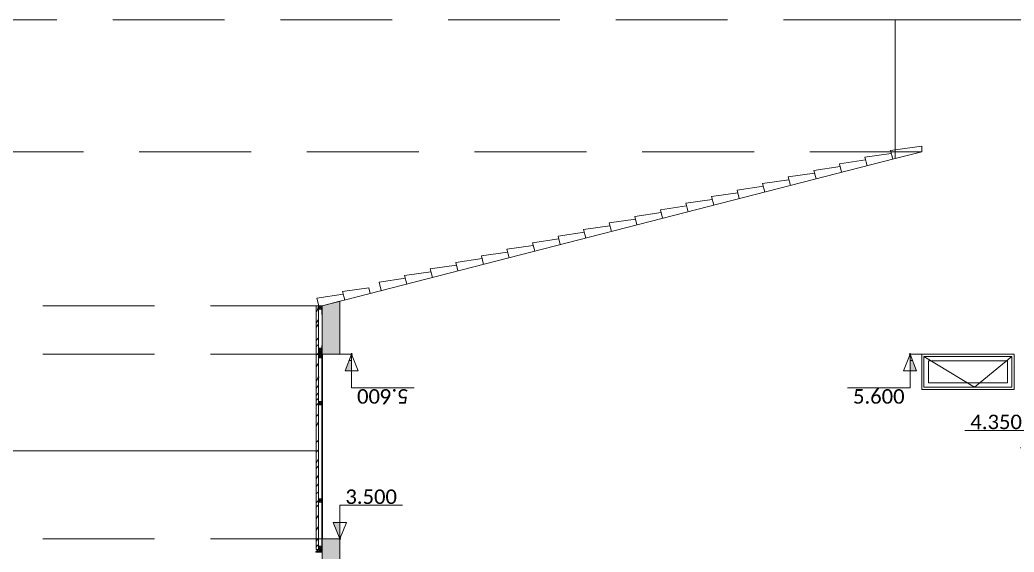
# Model space of a CAD drawing. Header units: metres. Extents: x -197 to 1099, y -24 to 14.
# Drawn here: x 217.61 to 228.9, y 3.35 to 9.4 of the extents above; entities that cross this region are included whole.
import ezdxf
from ezdxf.enums import TextEntityAlignment as Align

# ---------------------------------------------------------------- set-up
doc = ezdxf.new("R2010")
doc.units = ezdxf.units.M
doc.header["$LTSCALE"] = 0.001
doc.header["$PDMODE"] = 34
doc.header["$PDSIZE"] = 0.01
doc.linetypes.add('HIDDENX2', pattern=[19.05, 12.7, -6.35])
doc.layers.get('0').update_dxf_attribs({"lineweight": 13, "true_color": 0x000000})
for name, color, linetype, lineweight, true_color in [('Jach-Anotaciones-CalidaddeLínea  0.13', 7, 'Continuous', 13, 0x000000), ('Jach-Anotaciones-CalidaddeLínea 0.05', 7, 'Continuous', 5, 0x000000), ('Jach-Anotaciones-CalidaddeLínea 0.09', 7, 'Continuous', 9, 0x000000), ('Jach-Anotaciones-Hatch-Lum100%', 7, 'Continuous', 13, 0x000000), ('Jach-Anotaciones-Hatch-Lum30%', 7, 'Continuous', 13, 0xb3b3b3), ('Jach-Anotaciones-Hatch-Lum50%', 9, 'Continuous', 13, 0x808080), ('Jach-Anotaciones-LineasDetalle0.09mm', 7, 'Continuous', 15, 0x000000), ('JACH-Anotaciones-Textos-Lum75% @ 0.075', 7, 'Continuous', 13, 0x404040), ('JACH-Arq-Lineas-Proyeccion', 250, 'HIDDENX2', 13, 0x333333), ('JACH-Arq-Lineas-Proyeccion Niveles cortes', 9, 'HIDDENX2', 13, 0x808080)]:
    doc.layers.add(name, color=color, linetype=linetype, lineweight=lineweight, true_color=true_color)
doc.layers.add('PDF_Geometry', color=7, linetype='Continuous', true_color=0x4b4b4b)
doc.styles.add('02a-Calibri-JACH(1.8mm)', font='calibri.ttf', dxfattribs={"height": 2.2})
pattern_1 = [(0, (169.421, 45.032), (0, 6.985), [5.08, -1.905]), (90, (169.421, 45.032), (-6.985, 4e-16), [5.08, -1.905])]
pattern_2 = [(0, (-117.5066, -3.5), (0, 6.985), [5.08, -1.905]), (90, (-117.5066, -3.5), (-6.985, 4e-16), [5.08, -1.905])]

# ---------------------------------------------------------------- blocks, each defined once
blk = doc.blocks.new('*U554')
at = {"lineweight": 0, "ltscale": 100}
h = blk.add_hatch(dxfattribs=at)
h.set_pattern_fill('ANGLE', color=256)
h.set_pattern_definition(pattern_1)
h.paths.add_polyline_path([(0, 2.5), (0, 0), (1, 2.5)])
h = blk.add_hatch(color=256, dxfattribs=at)
h.dxf.hatch_style = 1
h.paths.add_polyline_path([(0, 2.5), (0, 0), (1, 2.5)])
for points in [[(0, 5.1), (-9.47, 5.1)], [(0, 5.1), (0, 1.25)]]:
    blk.add_lwpolyline(points, dxfattribs=at)
for points in [[(0, 0), (1, 2.5), (-1, 2.5)], [(0, 2.5), (0, 0), (1, 2.5)]]:
    blk.add_lwpolyline(points, close=True, dxfattribs=at)
blk.add_point((0, 0), dxfattribs=at)
at = {"lineweight": 0, "ltscale": 100, "style": '02a-Calibri-JACH(1.8mm)'}
blk.add_attdef('ALT', text='', height=2.2, dxfattribs=at).set_placement((-4.73, 6.4), align=Align.MIDDLE_CENTER)
blk = doc.blocks.new('*U538')
at = {"lineweight": 0, "ltscale": 100}
h = blk.add_hatch(dxfattribs=at)
h.set_pattern_fill('ANGLE', color=256)
h.set_pattern_definition(pattern_1)
h.paths.add_polyline_path([(0, 2.5), (0, 0), (1, 2.5)])
h = blk.add_hatch(color=256, dxfattribs=at)
h.dxf.hatch_style = 1
h.paths.add_polyline_path([(0, 2.5), (0, 0), (1, 2.5)])
for points in [[(0, 5.1), (-9.47, 5.1)], [(0, 5.1), (0, 1.25)]]:
    blk.add_lwpolyline(points, dxfattribs=at)
for points in [[(0, 0), (1, 2.5), (-1, 2.5)], [(0, 2.5), (0, 0), (1, 2.5)]]:
    blk.add_lwpolyline(points, close=True, dxfattribs=at)
blk.add_point((0, 0), dxfattribs=at)
at = {"lineweight": 0, "ltscale": 100, "style": '02a-Calibri-JACH(1.8mm)'}
blk.add_attdef('ALT', text='', height=2.2, dxfattribs=at).set_placement((-4.73, 6.4), align=Align.MIDDLE_CENTER)
blk = doc.blocks.new('*U555')
at = {"lineweight": 0, "ltscale": 100}
h = blk.add_hatch(dxfattribs=at)
h.set_pattern_fill('ANGLE', color=256)
h.set_pattern_definition(pattern_1)
h.paths.add_polyline_path([(0, 2.5), (0, 0), (1, 2.5)])
h = blk.add_hatch(color=256, dxfattribs=at)
h.dxf.hatch_style = 1
h.paths.add_polyline_path([(0, 2.5), (0, 0), (1, 2.5)])
for points in [[(0, 5.1), (-9.47, 5.1)], [(0, 5.1), (0, 1.25)]]:
    blk.add_lwpolyline(points, dxfattribs=at)
for points in [[(0, 0), (1, 2.5), (-1, 2.5)], [(0, 2.5), (0, 0), (1, 2.5)]]:
    blk.add_lwpolyline(points, close=True, dxfattribs=at)
blk.add_point((0, 0), dxfattribs=at)
at = {"lineweight": 0, "ltscale": 100, "style": '02a-Calibri-JACH(1.8mm)'}
blk.add_attdef('ALT', text='', height=2.2, dxfattribs=at).set_placement((-4.73, 6.4), align=Align.MIDDLE_CENTER)
blk = doc.blocks.new('A$C18821975')
at = {"layer": 'Jach-Anotaciones-Hatch-Lum30%', "ltscale": 100}
h = blk.add_hatch(dxfattribs=at)
h.set_pattern_fill('ANGLE', color=256)
h.set_pattern_definition(pattern_2)
h.paths.add_polyline_path([(-0.242, 2.613), (-0.207, 2.613), (-0.207, 2.648), (-0.242, 2.648)], flags=16)
h.paths.add_polyline_path([(-0.244, 2.612), (-0.206, 2.612), (-0.206, 2.65), (-0.244, 2.65)])
h = blk.add_hatch(color=256, dxfattribs=at)
h.dxf.hatch_style = 1
h.paths.add_polyline_path([(-0.244, 2.612), (-0.206, 2.612), (-0.206, 2.65), (-0.244, 2.65)])
h.paths.add_polyline_path([(-0.242, 2.613), (-0.207, 2.613), (-0.207, 2.648), (-0.242, 2.648)], flags=16)
h = blk.add_hatch(dxfattribs=at)
h.set_pattern_fill('ANGLE', color=256)
h.set_pattern_definition(pattern_2)
h.paths.add_polyline_path([(-0.242, 2.133), (-0.207, 2.133), (-0.207, 2.168), (-0.242, 2.168)], flags=16)
h.paths.add_polyline_path([(-0.244, 2.132), (-0.206, 2.132), (-0.206, 2.17), (-0.244, 2.17)])
h = blk.add_hatch(color=256, dxfattribs=at)
h.dxf.hatch_style = 1
h.paths.add_polyline_path([(-0.242, 2.133), (-0.207, 2.133), (-0.207, 2.168), (-0.242, 2.168)], flags=16)
h.paths.add_polyline_path([(-0.244, 2.132), (-0.206, 2.132), (-0.206, 2.17), (-0.244, 2.17)])
h = blk.add_hatch(dxfattribs=at)
h.set_pattern_fill('ANGLE', color=256)
h.set_pattern_definition(pattern_2)
h.paths.add_polyline_path([(-0.235, 2.101), (-0.243, 2.101), (-0.243, 2.131), (-0.207, 2.131), (-0.207, 2.101), (-0.215, 2.101), (-0.215, 2.107), (-0.216, 2.107), (-0.216, 2.1), (-0.206, 2.1), (-0.206, 2.132), (-0.244, 2.132), (-0.244, 2.1), (-0.234, 2.1), (-0.234, 2.107), (-0.235, 2.107)])
h = blk.add_hatch(color=256, dxfattribs=at)
h.dxf.hatch_style = 1
h.paths.add_polyline_path([(-0.235, 2.101), (-0.243, 2.101), (-0.243, 2.131), (-0.207, 2.131), (-0.207, 2.101), (-0.215, 2.101), (-0.215, 2.107), (-0.216, 2.107), (-0.216, 2.1), (-0.206, 2.1), (-0.206, 2.132), (-0.244, 2.132), (-0.244, 2.1), (-0.234, 2.1), (-0.234, 2.107), (-0.235, 2.107)])
h = blk.add_hatch(dxfattribs=at)
h.set_pattern_fill('ANGLE', color=256)
h.set_pattern_definition(pattern_2)
h.paths.add_polyline_path([(-0.242, 2.059), (-0.207, 2.059), (-0.207, 2.094), (-0.242, 2.094)], flags=16)
h.paths.add_polyline_path([(-0.244, 2.057), (-0.206, 2.057), (-0.206, 2.095), (-0.244, 2.095)])
h = blk.add_hatch(color=256, dxfattribs=at)
h.dxf.hatch_style = 1
h.paths.add_polyline_path([(-0.242, 2.059), (-0.207, 2.059), (-0.207, 2.094), (-0.242, 2.094)], flags=16)
h.paths.add_polyline_path([(-0.244, 2.057), (-0.206, 2.057), (-0.206, 2.095), (-0.244, 2.095)], flags=17)
h = blk.add_hatch(dxfattribs=at)
h.set_pattern_fill('ANGLE', color=256)
h.set_pattern_definition(pattern_2)
h.paths.add_polyline_path([(-0.242, 1.527), (-0.207, 1.527), (-0.207, 1.562), (-0.242, 1.562)], flags=16)
h.paths.add_polyline_path([(-0.244, 1.526), (-0.206, 1.526), (-0.206, 1.564), (-0.244, 1.564)])
h = blk.add_hatch(color=256, dxfattribs=at)
h.dxf.hatch_style = 1
h.paths.add_polyline_path([(-0.242, 1.527), (-0.207, 1.527), (-0.207, 1.562), (-0.242, 1.562)], flags=16)
h.paths.add_polyline_path([(-0.244, 1.526), (-0.206, 1.526), (-0.206, 1.564), (-0.244, 1.564)])
h = blk.add_hatch(dxfattribs=at)
h.set_pattern_fill('ANGLE', color=256)
h.set_pattern_definition(pattern_2)
h.paths.add_polyline_path([(-0.242, 0.417), (-0.207, 0.417), (-0.207, 0.452), (-0.242, 0.452)], flags=16)
h.paths.add_polyline_path([(-0.244, 0.416), (-0.206, 0.416), (-0.206, 0.454), (-0.244, 0.454)])
h = blk.add_hatch(color=256, dxfattribs=at)
h.dxf.hatch_style = 1
h.paths.add_polyline_path([(-0.242, 0.417), (-0.207, 0.417), (-0.207, 0.452), (-0.242, 0.452)], flags=16)
h.paths.add_polyline_path([(-0.244, 0.416), (-0.206, 0.416), (-0.206, 0.454), (-0.244, 0.454)])
h = blk.add_hatch(dxfattribs=at)
h.set_pattern_fill('ANGLE', color=256)
h.set_pattern_definition(pattern_2)
h.paths.add_polyline_path([(-0.244, -0.12), (-0.206, -0.12), (-0.206, -0.082), (-0.244, -0.082)])
h.paths.add_polyline_path([(-0.242, -0.119), (-0.207, -0.119), (-0.207, -0.084), (-0.242, -0.084)], flags=16)
h = blk.add_hatch(color=256, dxfattribs=at)
h.dxf.hatch_style = 1
h.paths.add_polyline_path([(-0.242, -0.119), (-0.207, -0.119), (-0.207, -0.084), (-0.242, -0.084)], flags=16)
h.paths.add_polyline_path([(-0.244, -0.12), (-0.206, -0.12), (-0.206, -0.082), (-0.244, -0.082)])
h = blk.add_hatch(dxfattribs=at)
h.set_pattern_fill('ANGLE', color=256)
h.set_pattern_definition([(0, (-117.511, -3.5), (0, 6.985), [5.08, -1.905]), (90, (-117.511, -3.5), (-6.985, 4e-16), [5.08, -1.905])])
h.paths.add_polyline_path([(-0.256, -0.144), (-0.264, -0.144), (-0.264, -0.131), (-0.264, -0.131), (-0.264, -0.132), (-0.263, -0.132), (-0.263, -0.143), (-0.256, -0.143), (-0.25, -0.143), (-0.25, -0.132), (-0.249, -0.132), (-0.249, -0.131), (-0.248, -0.131), (-0.248, -0.144)])
h = blk.add_hatch(color=256, dxfattribs=at)
h.dxf.hatch_style = 1
h.paths.add_polyline_path([(-0.256, -0.144), (-0.264, -0.144), (-0.264, -0.131), (-0.264, -0.131), (-0.264, -0.132), (-0.263, -0.132), (-0.263, -0.143), (-0.256, -0.143), (-0.25, -0.143), (-0.25, -0.132), (-0.249, -0.132), (-0.249, -0.131), (-0.248, -0.131), (-0.248, -0.144)])
h = blk.add_hatch(dxfattribs=at)
h.set_pattern_fill('ANGLE', color=256)
h.set_pattern_definition(pattern_2)
h.paths.add_polyline_path([(-0.233, -0.13), (-0.233, -0.143), (-0.215, -0.143), (-0.215, -0.13), (-0.214, -0.13), (-0.214, -0.144), (-0.235, -0.144), (-0.235, -0.13)])
h = blk.add_hatch(color=256, dxfattribs=at)
h.dxf.hatch_style = 1
h.paths.add_polyline_path([(-0.233, -0.13), (-0.233, -0.143), (-0.215, -0.143), (-0.215, -0.13), (-0.214, -0.13), (-0.214, -0.144), (-0.235, -0.144), (-0.235, -0.13)])
at = {"layer": 'Jach-Anotaciones-Hatch-Lum50%', "ltscale": 100}
h = blk.add_hatch(dxfattribs=at)
h.set_pattern_fill('WOOD_01', color=256, scale=0.8, angle=60, pattern_type=2)
h.set_pattern_definition([(60, (-66.0531, -2.6961), (-0.69282, 0.4), [0.16, -0.64]), (68.9726, (-65.674952, -2.90517), (1.707181334, 4.55692101), [0.153883, -15.234423]), (65.7105, (-65.72052, -2.8881), (2.90718979, 6.63537723), [0.160798, -7.879101]), (44.5779, (-65.928367, -2.768098), (6.478452005, 6.421028285), [0.2406656, -23.8259016]), (53.6599, (-66.149, -2.62224), (0.39999871, 0.69282136), [0.144886, -7.099421]), (45.0686, (-65.74209, -2.829457), (2.29281919, 2.37128194), [0.124194, -12.295146]), (48.6901, (-66.28393, -2.83994), (0.39999986, 0.69282067), [0.326338, -3.752878]), (65.7105, (-65.6126, -2.94117), (2.90718979, 6.63537723), [0.080399, -7.9595]), (60, (-65.9076, -2.7801), (-0.69282, 0.4), [0.08, -0.72]), (60, (-66.0707, -2.8707), (-0.69282, 0.4), [0.24, -0.56]), (71.3099, (-66.09464, -2.6721), (0.90718136, 3.1712801), [0.081584, -3.997631]), (62.7263, (-65.8783, -2.88938), (7.307182554, 14.256405072), [0.1681904, -16.6508464]), (52.4054, (-65.837516, -2.86674), (3.89281589, 5.142565012), [0.121062, -11.985134]), (60, (-65.59424, -3.0534), (-0.69282, 0.4), [0.16, -0.64]), (58.8309, (-65.599603, -3.142662), (0.399999541, 0.692820757), [0.3920816, -38.81608]), (60, (-66.1192, -2.8427), (-0.69282, 0.4), [0.08, -0.72]), (60, (-66.13464, -2.7414), (-0.69282, 0.4), [0.08, -0.72]), (60, (-66.377, -3.01715), (-0.69282, 0.4), [0.12, -0.68]), (50.5377, (-66.30364, -2.81009), (0.39999976, 0.69282053), [0.24331, -4.622899]), (60, (-66.4316, -3.0318), (-0.69282, 0.4), [0.16, -0.64]), (60, (-65.8521, -3.468), (-0.69282, 0.4), [0.088, -0.712]), (60, (-65.68274, -3.0947), (-0.69282, 0.4), [0.08, -0.72]), (60, (-65.9075, -3.436), (-0.69282, 0.4), [0.168, -0.632]), (65.4403, (-65.745096, -3.05866), (3.307183171, 7.328200937), [0.16876, -16.7072576]), (60, (-65.7965, -3.0197), (-0.69282, 0.4), [0.152, -0.648]), (60, (-66.0184, -3.372), (-0.69282, 0.4), [0.088, -0.712]), (58.8309, (-66.081229, -3.224862), (0.399999541, 0.692820757), [0.3920816, -38.81608]), (60, (-66.1076, -3.1265), (-0.69282, 0.4), [0.08, -0.72]), (60, (-66.1684, -3.1838), (-0.69282, 0.4), [0.08, -0.72]), (60, (-66.0084, -2.9067), (-0.69282, 0.4), [0.16, -0.64]), (60, (-66.1022, -3.0372), (-0.69282, 0.4), [0.08, -0.72]), (60, (-66.2654, -3.1278), (-0.69282, 0.4), [0.16, -0.64]), (79.6538, (-65.86638, -3.10873), (1.628722567, 9.22102156), [0.118929, -11.773925]), (71.3099, (-66.12837, -3.1145), (0.90718136, 3.1712801), [0.081584, -3.997631]), (71.3099, (-65.93373, -2.85738), (0.90718136, 3.1712801), [0.081584, -3.997631]), (65.7105, (-66.317, -2.913226), (2.90718979, 6.63537723), [0.080399, -7.9595]), (49.6952, (-66.489496, -3.1), (3.09281664, 3.75692404), [0.089442, -8.854828]), (48.6901, (-65.8081, -3.39179), (0.39999986, 0.69282067), [0.081584, -3.997631]), (150, (-65.75424, -3.3305), (-0.4, -0.69282), [0, -0.8]), (46.6076, (-66.226224, -3.252), (9.571260274, 10.177957834), [0.172696, -17.096923]), (71.3099, (-66.07922, -2.77338), (0.90718136, 3.1712801), [0.081584, -3.997631]), (70.3048, (-65.64274, -3.02538), (1.30718233, 3.864099886), [0.089442, -8.854828]), (48.6901, (-66.06758, -3.05723), (0.39999986, 0.69282067), [0.081584, -3.997631]), (48.6901, (-66.06222, -2.96794), (0.39999986, 0.69282067), [0.081584, -3.997631]), (41.5651, (-66.15694, -3.292), (0.3999991, 0.6928206), [0.101193, -2.428629]), (45.9638, (-66.3485, -3.07979), (0.399999, 0.69282055), [0.329849, -2.968635]), (43.3008, (-66.317, -2.913226), (4.18563629, 4.04974474), [0.250567, -8.101676]), (60, (-66.3516, -2.8932), (-0.69282, 0.4), [0.096, -0.704]), (45.9638, (-65.82353, -3.2905), (0.399999, 0.69282055), [0.329849, -2.968635]), (45.9638, (-65.91202, -3.33179), (0.399999, 0.69282055), [0.329849, -2.968635]), (45.9638, (-65.97438, -3.29579), (0.399999, 0.69282055), [0.329849, -2.968635]), (49.6952, (-66.32322, -3.196), (3.09281664, 3.75692404), [0.089442, -8.854828]), (45.9638, (-66.18536, -2.98923), (0.399999, 0.69282055), [0.164924, -3.13356]), (49.6952, (-66.101516, -3.324), (3.09281664, 3.75692404), [0.089442, -8.854828]), (57.6141, (-65.84502, -2.991733), (0.399999129, 0.692820776), [0.1921664, -19.024492]), (49.6952, (-66.01373, -2.995944), (3.09281664, 3.75692404), [0.089442, -8.854828]), (72.5288, (-65.95587, -2.92773), (0.90718035, 3.17128135), [0.073756, -7.301879]), (49.5626, (-66.066875, -3.344), (5.785630365, 6.821029196), [0.309115, -30.602364]), (51.8699, (-65.86638, -3.10873), (0.39999995, 0.69281985), [0.113137, -5.543717]), (64.7636, (-66.04366, -3.25579), (3.70718558, 8.0210201), [0.192666, -9.44061]), (60, (-65.9615, -3.0815), (-0.69282, 0.4), [0.248, -0.552]), (44.7449, (-66.413285, -3.144), (2.292819045, 2.371281764), [0.091214, -9.030189]), (50.5377, (-65.75424, -3.33051), (0.39999976, 0.69282053), [0.24331, -4.622899]), (40.0169, (-65.98374, -3.392), (1.89281981, 1.67846116), [0.093638, -9.270122]), (60, (-66.0685, -2.5948), (-0.69282, 0.4), [0.04, -0.76]), (60, (-65.76366, -2.7708), (-0.69282, 0.4), [0.08, -0.72]), (71.3099, (-65.51424, -2.91482), (0.90718136, 3.1712801), [0.081584, -3.997631]), (60, (-65.5795, -2.8679), (-0.69282, 0.4), [0.144, -0.656]), (43.3008, (-65.95072, -2.662816), (4.18563629, 4.04974474), [0.083522, -8.268721]), (48.0207, (-65.80123, -2.739887), (10.372041651, 11.563146785), [0.1472056, -26.840515]), (150, (-65.51424, -2.9148), (-0.4, -0.69282), [0, -0.8]), (60, (-65.4881, -2.8375), (-0.69282, 0.4), [0.072, -0.728]), (60, (-65.6197, -2.7615), (-0.69282, 0.4), [0.072, -0.728]), (60, (-65.6544, -2.7415), (-0.69282, 0.4), [0.072, -0.728]), (36.0376, (-65.88994, -2.60553), (4.87845173, 3.64974762), [0.078791, -7.80029]), (48.5163, (-65.973075, -2.557534), (2.6929280298, 3.0640394157), [0.0734704, -52.17242]), (41.5651, (-65.72366, -2.70153), (0.3999991, 0.6928206), [0.075894, -2.453926]), (47.4712, (-66.06314, -2.50553), (2.69282018, 3.064102), [0.073756, -7.301879])])
h.paths.add_polyline_path([(-0.244, 2.1), (-0.269, 2.1), (-0.269, 2.65), (-0.244, 2.65)])
h = blk.add_hatch(dxfattribs=at)
h.set_pattern_fill('ANGLE', color=256)
h.set_pattern_definition(pattern_2)
h.paths.add_polyline_path([(-0.206, 2.65), (-0.2, 2.65), (-0.2, 2.55), (-0.206, 2.55)])
h = blk.add_hatch(color=256, dxfattribs=at)
h.dxf.hatch_style = 1
h.paths.add_polyline_path([(-0.206, 2.65), (-0.2, 2.65), (-0.2, 2.55), (-0.206, 2.55)])
h = blk.add_hatch(dxfattribs=at)
h.set_pattern_fill('ANGLE', color=256)
h.set_pattern_definition(pattern_2)
h.paths.add_polyline_path([(-0.206, 2.2), (-0.2, 2.2), (-0.2, 2.1), (-0.206, 2.1)])
h = blk.add_hatch(color=256, dxfattribs=at)
h.dxf.hatch_style = 1
h.paths.add_polyline_path([(-0.206, 2.2), (-0.2, 2.2), (-0.2, 2.1), (-0.206, 2.1)])
h = blk.add_hatch(dxfattribs=at)
h.set_pattern_fill('WOOD_01', color=256, scale=0.8, angle=60, pattern_type=2)
h.set_pattern_definition([(60, (-66.0531, -2.6961), (-0.69282, 0.4), [0.16, -0.64]), (68.9726, (-65.674952, -2.90517), (1.707181334, 4.55692101), [0.153883, -15.234423]), (65.7105, (-65.72052, -2.8881), (2.90718979, 6.63537723), [0.160798, -7.879101]), (44.5779, (-65.928367, -2.768098), (6.478452005, 6.421028285), [0.2406656, -23.8259016]), (53.6599, (-66.149, -2.62224), (0.39999871, 0.69282136), [0.144886, -7.099421]), (45.0686, (-65.74209, -2.829457), (2.29281919, 2.37128194), [0.124194, -12.295146]), (48.6901, (-66.28393, -2.83994), (0.39999986, 0.69282067), [0.326338, -3.752878]), (65.7105, (-65.6126, -2.94117), (2.90718979, 6.63537723), [0.080399, -7.9595]), (60, (-65.9076, -2.7801), (-0.69282, 0.4), [0.08, -0.72]), (60, (-66.0707, -2.8707), (-0.69282, 0.4), [0.24, -0.56]), (71.3099, (-66.09464, -2.6721), (0.90718136, 3.1712801), [0.081584, -3.997631]), (62.7263, (-65.8783, -2.88938), (7.307182554, 14.256405072), [0.1681904, -16.6508464]), (52.4054, (-65.837516, -2.86674), (3.89281589, 5.142565012), [0.121062, -11.985134]), (60, (-65.59424, -3.0534), (-0.69282, 0.4), [0.16, -0.64]), (58.8309, (-65.599603, -3.142662), (0.399999541, 0.692820757), [0.3920816, -38.81608]), (60, (-66.1192, -2.8427), (-0.69282, 0.4), [0.08, -0.72]), (60, (-66.13464, -2.7414), (-0.69282, 0.4), [0.08, -0.72]), (60, (-66.377, -3.01715), (-0.69282, 0.4), [0.12, -0.68]), (50.5377, (-66.30364, -2.81009), (0.39999976, 0.69282053), [0.24331, -4.622899]), (60, (-66.4316, -3.0318), (-0.69282, 0.4), [0.16, -0.64]), (60, (-65.8521, -3.468), (-0.69282, 0.4), [0.088, -0.712]), (60, (-65.68274, -3.0947), (-0.69282, 0.4), [0.08, -0.72]), (60, (-65.9075, -3.436), (-0.69282, 0.4), [0.168, -0.632]), (65.4403, (-65.745096, -3.05866), (3.307183171, 7.328200937), [0.16876, -16.7072576]), (60, (-65.7965, -3.0197), (-0.69282, 0.4), [0.152, -0.648]), (60, (-66.0184, -3.372), (-0.69282, 0.4), [0.088, -0.712]), (58.8309, (-66.081229, -3.224862), (0.399999541, 0.692820757), [0.3920816, -38.81608]), (60, (-66.1076, -3.1265), (-0.69282, 0.4), [0.08, -0.72]), (60, (-66.1684, -3.1838), (-0.69282, 0.4), [0.08, -0.72]), (60, (-66.0084, -2.9067), (-0.69282, 0.4), [0.16, -0.64]), (60, (-66.1022, -3.0372), (-0.69282, 0.4), [0.08, -0.72]), (60, (-66.2654, -3.1278), (-0.69282, 0.4), [0.16, -0.64]), (79.6538, (-65.86638, -3.10873), (1.628722567, 9.22102156), [0.118929, -11.773925]), (71.3099, (-66.12837, -3.1145), (0.90718136, 3.1712801), [0.081584, -3.997631]), (71.3099, (-65.93373, -2.85738), (0.90718136, 3.1712801), [0.081584, -3.997631]), (65.7105, (-66.317, -2.913226), (2.90718979, 6.63537723), [0.080399, -7.9595]), (49.6952, (-66.489496, -3.1), (3.09281664, 3.75692404), [0.089442, -8.854828]), (48.6901, (-65.8081, -3.39179), (0.39999986, 0.69282067), [0.081584, -3.997631]), (150, (-65.75424, -3.3305), (-0.4, -0.69282), [0, -0.8]), (46.6076, (-66.226224, -3.252), (9.571260274, 10.177957834), [0.172696, -17.096923]), (71.3099, (-66.07922, -2.77338), (0.90718136, 3.1712801), [0.081584, -3.997631]), (70.3048, (-65.64274, -3.02538), (1.30718233, 3.864099886), [0.089442, -8.854828]), (48.6901, (-66.06758, -3.05723), (0.39999986, 0.69282067), [0.081584, -3.997631]), (48.6901, (-66.06222, -2.96794), (0.39999986, 0.69282067), [0.081584, -3.997631]), (41.5651, (-66.15694, -3.292), (0.3999991, 0.6928206), [0.101193, -2.428629]), (45.9638, (-66.3485, -3.07979), (0.399999, 0.69282055), [0.329849, -2.968635]), (43.3008, (-66.317, -2.913226), (4.18563629, 4.04974474), [0.250567, -8.101676]), (60, (-66.3516, -2.8932), (-0.69282, 0.4), [0.096, -0.704]), (45.9638, (-65.82353, -3.2905), (0.399999, 0.69282055), [0.329849, -2.968635]), (45.9638, (-65.91202, -3.33179), (0.399999, 0.69282055), [0.329849, -2.968635]), (45.9638, (-65.97438, -3.29579), (0.399999, 0.69282055), [0.329849, -2.968635]), (49.6952, (-66.32322, -3.196), (3.09281664, 3.75692404), [0.089442, -8.854828]), (45.9638, (-66.18536, -2.98923), (0.399999, 0.69282055), [0.164924, -3.13356]), (49.6952, (-66.101516, -3.324), (3.09281664, 3.75692404), [0.089442, -8.854828]), (57.6141, (-65.84502, -2.991733), (0.399999129, 0.692820776), [0.1921664, -19.024492]), (49.6952, (-66.01373, -2.995944), (3.09281664, 3.75692404), [0.089442, -8.854828]), (72.5288, (-65.95587, -2.92773), (0.90718035, 3.17128135), [0.073756, -7.301879]), (49.5626, (-66.066875, -3.344), (5.785630365, 6.821029196), [0.309115, -30.602364]), (51.8699, (-65.86638, -3.10873), (0.39999995, 0.69281985), [0.113137, -5.543717]), (64.7636, (-66.04366, -3.25579), (3.70718558, 8.0210201), [0.192666, -9.44061]), (60, (-65.9615, -3.0815), (-0.69282, 0.4), [0.248, -0.552]), (44.7449, (-66.413285, -3.144), (2.292819045, 2.371281764), [0.091214, -9.030189]), (50.5377, (-65.75424, -3.33051), (0.39999976, 0.69282053), [0.24331, -4.622899]), (40.0169, (-65.98374, -3.392), (1.89281981, 1.67846116), [0.093638, -9.270122]), (60, (-66.0685, -2.5948), (-0.69282, 0.4), [0.04, -0.76]), (60, (-65.76366, -2.7708), (-0.69282, 0.4), [0.08, -0.72]), (71.3099, (-65.51424, -2.91482), (0.90718136, 3.1712801), [0.081584, -3.997631]), (60, (-65.5795, -2.8679), (-0.69282, 0.4), [0.144, -0.656]), (43.3008, (-65.95072, -2.662816), (4.18563629, 4.04974474), [0.083522, -8.268721]), (48.0207, (-65.80123, -2.739887), (10.372041651, 11.563146785), [0.1472056, -26.840515]), (150, (-65.51424, -2.9148), (-0.4, -0.69282), [0, -0.8]), (60, (-65.4881, -2.8375), (-0.69282, 0.4), [0.072, -0.728]), (60, (-65.6197, -2.7615), (-0.69282, 0.4), [0.072, -0.728]), (60, (-65.6544, -2.7415), (-0.69282, 0.4), [0.072, -0.728]), (36.0376, (-65.88994, -2.60553), (4.87845173, 3.64974762), [0.078791, -7.80029]), (48.5163, (-65.973075, -2.557534), (2.6929280298, 3.0640394157), [0.0734704, -52.17242]), (41.5651, (-65.72366, -2.70153), (0.3999991, 0.6928206), [0.075894, -2.453926]), (47.4712, (-66.06314, -2.50553), (2.69282018, 3.064102), [0.073756, -7.301879])])
h.paths.add_polyline_path([(-0.269, -0.1), (-0.244, -0.1), (-0.244, 2.095), (-0.269, 2.095)])
h = blk.add_hatch(dxfattribs=at)
h.set_pattern_fill('ANGLE', color=256)
h.set_pattern_definition(pattern_2)
h.paths.add_polyline_path([(-0.275, -0.15), (-0.2, -0.15), (-0.2, -0.075), (-0.206, -0.075), (-0.206, -0.144), (-0.275, -0.144)])
h = blk.add_hatch(color=256, dxfattribs=at)
h.dxf.hatch_style = 1
h.paths.add_polyline_path([(-0.275, -0.15), (-0.2, -0.15), (-0.2, -0.075), (-0.206, -0.075), (-0.206, -0.144), (-0.275, -0.144)])
at = {"layer": 'Jach-Anotaciones-CalidaddeLínea  0.13', "ltscale": 100}
for points in [[(-0.269, 2.1), (-0.244, 2.1), (-0.244, 2.65), (-0.269, 2.65)], [(-0.244, -0.12), (-0.269, -0.12), (-0.269, 2.095), (-0.244, 2.095)], [(-0.235, 2.101), (-0.243, 2.101), (-0.243, 2.131), (-0.207, 2.131), (-0.207, 2.101), (-0.215, 2.101), (-0.215, 2.107), (-0.216, 2.107), (-0.216, 2.1), (-0.206, 2.1), (-0.206, 2.132), (-0.244, 2.132), (-0.244, 2.1), (-0.234, 2.1), (-0.234, 2.107), (-0.235, 2.107)], [(-0.244, 2.095), (-0.206, 2.095), (-0.206, -0.082), (-0.244, -0.082)], [(-0.214, 2.117), (-0.214, 2.12), (-0.236, 2.12), (-0.236, 2.11), (-0.214, 2.11)], [(-0.23, 2.12), (-0.22, 2.12), (-0.22, 2.124), (-0.23, 2.124)], [(-0.23, 2.124), (-0.227, 2.124), (-0.227, 2.12), (-0.23, 2.12)], [(-0.22, 2.124), (-0.223, 2.124), (-0.223, 2.12), (-0.22, 2.12)], [(-0.275, -0.15), (-0.2, -0.15), (-0.2, -0.075), (-0.206, -0.075), (-0.206, -0.144), (-0.275, -0.144)], [(-0.232, -0.141), (-0.217, -0.141), (-0.217, -0.135), (-0.232, -0.135)]]:
    blk.add_lwpolyline(points, close=True, dxfattribs=at)
for points in [[(-0.239, 2.101), (-0.238, 2.101, 0.414214), (-0.236, 2.103), (-0.236, 2.12, 0.414214), (-0.238, 2.121), (-0.239, 2.121, 0.414214), (-0.241, 2.12), (-0.241, 2.103, 0.414214)], [(-0.211, 2.101), (-0.212, 2.101, -0.414214), (-0.214, 2.103), (-0.214, 2.12, -0.414214), (-0.212, 2.121), (-0.211, 2.121, -0.414214), (-0.209, 2.12), (-0.209, 2.103, -0.414214)]]:
    blk.add_lwpolyline(points, format="xyb", close=True, dxfattribs=at)
for points in [[(-0.228, 2.095), (-0.228, 2.11), (-0.222, 2.11), (-0.222, 2.095)], [(-0.233, -0.13), (-0.235, -0.13), (-0.235, -0.144), (-0.214, -0.144), (-0.214, -0.13), (-0.215, -0.13)], [(-0.233, -0.13), (-0.233, -0.143), (-0.215, -0.143), (-0.215, -0.13)], [(-0.228, -0.12), (-0.228, -0.135), (-0.222, -0.135), (-0.222, -0.12)]]:
    blk.add_lwpolyline(points, dxfattribs=at)
at = {"layer": 'Jach-Anotaciones-CalidaddeLínea 0.05', "ltscale": 100}
for points in [[(-0.256, -0.144), (-0.264, -0.144), (-0.264, -0.131), (-0.264, -0.131), (-0.264, -0.132), (-0.263, -0.132), (-0.263, -0.143), (-0.256, -0.143), (-0.25, -0.143), (-0.25, -0.132), (-0.249, -0.132), (-0.249, -0.131), (-0.248, -0.131), (-0.248, -0.144)], [(-0.263, -0.132), (-0.263, -0.135), (-0.262, -0.135), (-0.262, -0.132), (-0.251, -0.132), (-0.251, -0.135), (-0.25, -0.135), (-0.25, -0.132), (-0.249, -0.132), (-0.249, -0.131), (-0.263, -0.131), (-0.263, -0.132)], [(-0.26, -0.143), (-0.252, -0.143), (-0.252, -0.142), (-0.26, -0.142)], [(-0.258, -0.142), (-0.254, -0.142), (-0.254, -0.141), (-0.258, -0.141)]]:
    blk.add_lwpolyline(points, close=True, dxfattribs=at)
at = {"layer": 'Jach-Anotaciones-CalidaddeLínea 0.09', "ltscale": 100}
for points in [[(-0.206, 2.65), (-0.2, 2.65), (-0.2, 2.55), (-0.206, 2.55)], [(-0.206, 2.2), (-0.2, 2.2), (-0.2, 2.1), (-0.206, 2.1)]]:
    blk.add_lwpolyline(points, close=True, dxfattribs=at)
at = {"layer": 'Jach-Anotaciones-LineasDetalle0.09mm', "ltscale": 100}
for points in [[(-0.244, 2.612), (-0.206, 2.612), (-0.206, 2.65), (-0.244, 2.65)], [(-0.242, 2.613), (-0.207, 2.613), (-0.207, 2.648), (-0.242, 2.648)], [(-0.244, 2.132), (-0.206, 2.132), (-0.206, 2.17), (-0.244, 2.17)], [(-0.242, 2.133), (-0.207, 2.133), (-0.207, 2.168), (-0.242, 2.168)], [(-0.244, 2.057), (-0.206, 2.057), (-0.206, 2.095), (-0.244, 2.095)], [(-0.242, 2.059), (-0.207, 2.059), (-0.207, 2.094), (-0.242, 2.094)], [(-0.244, 1.526), (-0.206, 1.526), (-0.206, 1.564), (-0.244, 1.564)], [(-0.242, 1.527), (-0.207, 1.527), (-0.207, 1.562), (-0.242, 1.562)], [(-0.244, 0.416), (-0.206, 0.416), (-0.206, 0.454), (-0.244, 0.454)], [(-0.242, 0.417), (-0.207, 0.417), (-0.207, 0.452), (-0.242, 0.452)], [(-0.244, -0.12), (-0.206, -0.12), (-0.206, -0.082), (-0.244, -0.082)], [(-0.242, -0.119), (-0.207, -0.119), (-0.207, -0.084), (-0.242, -0.084)]]:
    blk.add_lwpolyline(points, close=True, dxfattribs=at)
for points in [[(-0.242, 2.648), (-0.207, 2.613)], [(-0.207, 2.648), (-0.242, 2.613)], [(-0.242, 2.168), (-0.207, 2.133)], [(-0.207, 2.168), (-0.242, 2.133)], [(-0.242, 2.094), (-0.207, 2.059)], [(-0.207, 2.094), (-0.242, 2.059)], [(-0.242, 1.562), (-0.207, 1.527)], [(-0.207, 1.562), (-0.242, 1.527)], [(-0.242, 0.452), (-0.207, 0.417)], [(-0.207, 0.452), (-0.242, 0.417)], [(-0.242, -0.084), (-0.207, -0.119)], [(-0.207, -0.084), (-0.242, -0.119)]]:
    blk.add_lwpolyline(points, dxfattribs=at)
blk = doc.blocks.new('*U395')
at = {"lineweight": 0, "ltscale": 100}
h = blk.add_hatch(dxfattribs=at)
h.set_pattern_fill('ANGLE', color=256)
h.set_pattern_definition(pattern_1)
h.paths.add_polyline_path([(0, 2.5), (0, 0), (1, 2.5)])
h = blk.add_hatch(color=256, dxfattribs=at)
h.dxf.hatch_style = 1
h.paths.add_polyline_path([(0, 2.5), (0, 0), (1, 2.5)])
for points in [[(0, 5.1), (-9.47, 5.1)], [(0, 5.1), (0, 1.25)]]:
    blk.add_lwpolyline(points, dxfattribs=at)
for points in [[(0, 0), (1, 2.5), (-1, 2.5)], [(0, 2.5), (0, 0), (1, 2.5)]]:
    blk.add_lwpolyline(points, close=True, dxfattribs=at)
blk.add_point((0, 0), dxfattribs=at)
at = {"lineweight": 0, "ltscale": 100, "style": '02a-Calibri-JACH(1.8mm)'}
blk.add_attdef('ALT', text='', height=2.2, dxfattribs=at).set_placement((-4.73, 6.4), align=Align.MIDDLE_CENTER)

msp = doc.modelspace()

# ---------------------------------------------------------------- hatches: boundary and pattern name
at = {"layer": 'Jach-Anotaciones-Hatch-Lum100%', "ltscale": 100}
h = msp.add_hatch(color=256, dxfattribs=at)
h.dxf.hatch_style = 1
h.paths.add_polyline_path([(221.04229, 6.15), (221.24229, 6.20144), (221.24229, 5.6), (221.04229, 5.6)])
h = msp.add_hatch(color=256, dxfattribs=at)
h.dxf.hatch_style = 1
h.paths.add_polyline_path([(221.04229, 3.5), (221.24229, 3.5), (221.24229, 2.45), (221.04229, 2.45)])

# ---------------------------------------------------------------- linework, layer by layer
at = {"layer": 'Jach-Anotaciones-CalidaddeLínea  0.13', "ltscale": 100}
for points in [[(227.55229, 7.82443), (227.55229, 9.4), (233.75229, 9.4)], [(227.52265, 7.81679), (227.49774, 7.91364), (227.55229, 7.92156)], [(221.0423, 6.15), (227.55229, 7.82443)], [(226.94156, 7.66733), (226.91666, 7.76418), (227.21527, 7.80754)], [(227.23211, 7.74206), (227.2072, 7.83891), (227.50581, 7.88227)], [(226.65102, 7.59261), (226.62611, 7.68945), (226.92472, 7.73281)], [(226.06993, 7.44315), (226.04502, 7.54), (226.34364, 7.58335)], [(226.36048, 7.51788), (226.33557, 7.61473), (226.63418, 7.65808)], [(225.77939, 7.36843), (225.75448, 7.46527), (226.05309, 7.50863)], [(225.1983, 7.21897), (225.17339, 7.31582), (225.472, 7.35917)], [(225.48884, 7.2937), (225.46393, 7.39055), (225.76255, 7.4339)], [(225.76255, 7.4339), (225.77939, 7.36842)], [(224.90776, 7.14424), (224.88285, 7.24109), (225.18146, 7.28444)], [(224.32667, 6.99478), (224.30176, 7.09163), (224.60037, 7.13499)], [(224.61721, 7.06951), (224.5923, 7.16636), (224.89092, 7.20972)], [(224.03613, 6.92006), (224.01122, 7.0169), (224.30983, 7.06026)], [(223.45504, 6.7706), (223.43013, 6.86745), (223.72874, 6.9108)], [(223.74558, 6.84533), (223.72067, 6.94218), (224.01929, 6.98553)], [(223.16449, 6.69587), (223.13958, 6.79272), (223.4382, 6.83607)], [(222.58341, 6.54641), (222.5585, 6.64326), (222.85711, 6.68662)], [(222.87395, 6.62114), (222.84904, 6.71799), (223.14765, 6.76135)], [(222.29286, 6.47169), (222.26795, 6.56853), (222.56657, 6.61189)], [(221.71178, 6.32223), (221.68687, 6.41908), (221.98548, 6.46243)], [(222.00232, 6.39696), (221.97741, 6.49381), (222.27602, 6.53716)], [(221.29632, 6.21537), (221.27141, 6.31222), (221.57003, 6.35557)], [(221.58687, 6.29007), (221.57003, 6.35557)], [(221.00337, 6.15), (220.98087, 6.23749), (221.27948, 6.28084)], [(202.3423, 4.5), (220.97329, 4.5)]]:
    msp.add_lwpolyline(points, dxfattribs=at)
for points in [[(221.04229, 6.15), (221.24229, 6.20144), (221.24229, 5.6), (221.04229, 5.6)], [(221.04229, 6.15), (221.24229, 6.20144), (221.24229, 5.6), (221.04229, 5.6)], [(221.04229, 3.5), (221.24229, 3.5), (221.24229, 2.45), (221.04229, 2.45)]]:
    msp.add_lwpolyline(points, close=True, dxfattribs=at)
at = {"layer": 'Jach-Anotaciones-LineasDetalle0.09mm', "ltscale": 100}
for points in [[(227.85229, 5.6), (228.90129, 5.6), (228.90129, 5.2), (227.85229, 5.2)], [(227.87729, 5.575), (228.87629, 5.575), (228.87629, 5.225), (227.87729, 5.225)], [(227.92729, 5.525), (228.82629, 5.525), (228.82629, 5.275), (227.92729, 5.275)]]:
    msp.add_lwpolyline(points, close=True, dxfattribs=at)
at = {"layer": 'JACH-Arq-Lineas-Proyeccion', "ltscale": 100}
msp.add_lwpolyline([(227.87729, 5.575), (228.45129, 5.225), (228.87629, 5.575)], dxfattribs=at)
at = {"layer": 'JACH-Arq-Lineas-Proyeccion Niveles cortes', "ltscale": 100}
for points in [[(227.55229, 9.4), (216.67858, 9.4)], [(227.55229, 7.92156), (227.85229, 7.96512)], [(227.85229, 7.90159), (227.85229, 7.96512)], [(227.85229, 7.90159), (216.67858, 7.90159)], [(227.55229, 7.82443), (227.85229, 7.90159)], [(221.0423, 6.15), (216.67858, 6.15)], [(221.0423, 5.6), (216.67858, 5.6)], [(221.24229, 5.6), (221.37516, 5.6)], [(227.85229, 5.6), (227.71942, 5.6)], [(221.0423, 3.5), (216.67858, 3.5)]]:
    msp.add_lwpolyline(points, dxfattribs=at)
at = {"layer": 'PDF_Geometry', "ltscale": 100}
msp.add_lwpolyline([(221.04229, 5.6), (221.0423, 3.5)], dxfattribs=at)

# ---------------------------------------------------------------- block references
at = {"ltscale": 100}
msp.add_blockref('A$C18821975', (221.24229, 3.5), dxfattribs=at)
at = {"layer": 'JACH-Anotaciones-Textos-Lum75% @ 0.075', "ltscale": 100, "xscale": 0.075, "yscale": 0.075, "zscale": 0.075, "rotation": 180}
msp.add_blockref('*U395', (221.37516, 5.6), dxfattribs=at).add_auto_attribs({'ALT': '5.600'})
at = {"layer": 'JACH-Anotaciones-Textos-Lum75% @ 0.075', "ltscale": 100}
ref = msp.add_blockref('*U554', (227.71942, 5.6), dxfattribs=dict(at, xscale=-0.075, yscale=0.075, zscale=0.075, rotation=180))
ref.add_attrib('ALT', '5.600', dxfattribs={"layer": '0', "lineweight": 0, "ltscale": 100, "height": 0.165, "style": '02a-Calibri-JACH(1.8mm)'}).set_placement((227.36446, 5.11994), align=Align.MIDDLE_CENTER)
at = {"layer": 'JACH-Anotaciones-Textos-Lum75% @ 0.075', "ltscale": 100, "xscale": 0.075, "yscale": 0.075, "zscale": 0.075}
msp.add_blockref('*U555', (229.05229, 4.35), dxfattribs=at).add_auto_attribs({'ALT': '4.350'})
at = {"layer": 'JACH-Anotaciones-Textos-Lum75% @ 0.075', "ltscale": 100}
ref = msp.add_blockref('*U538', (221.24229, 3.5), dxfattribs=dict(at, xscale=-0.075, yscale=0.075, zscale=0.075))
ref.add_attrib('ALT', '3.500', dxfattribs={"layer": '0', "lineweight": 0, "ltscale": 100, "height": 0.165, "style": '02a-Calibri-JACH(1.8mm)'}).set_placement((221.59725, 3.98006), align=Align.MIDDLE_CENTER)

doc.saveas('drawing.dxf')
